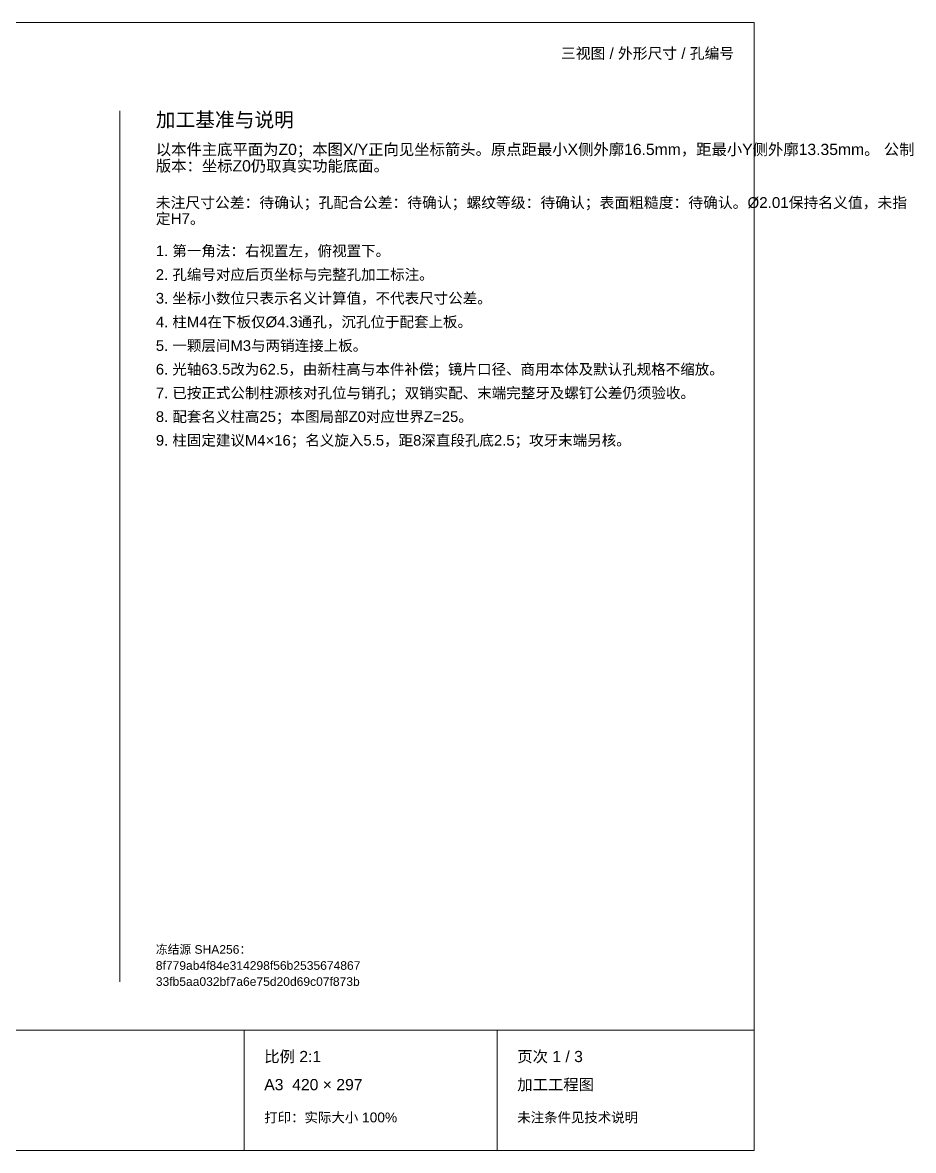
# Paper-space layout '01_三视图' of a CAD drawing. Header units: millimetres. Extents: x 8 to 452, y 8 to 289.
# Drawn here: x 229.8 to 451.6, y 8 to 289 of the extents above; entities that cross this region are included whole.
import ezdxf
from ezdxf.enums import TextEntityAlignment as Align

# ---------------------------------------------------------------- set-up
doc = ezdxf.new("R2010")
doc.units = ezdxf.units.MM
doc.layers.add('ANNOTATIONS', color=7, linetype='CONTINUOUS', lineweight=18)
doc.styles.add('CJK', font='Arial Unicode.ttf')

psp = doc.layouts.new('01_三视图')

# ---------------------------------------------------------------- linework, layer by layer
at = {"layer": 'ANNOTATIONS'}
for p, q in [((412, 289), (8, 289)), ((412, 8), (412, 289)), ((254, 50), (254, 267)), ((8, 38), (412, 38)), ((285, 8), (285, 38)), ((348, 8), (348, 38)), ((8, 8), (412, 8))]:
    psp.add_line(p, q, dxfattribs=at)

# ---------------------------------------------------------------- texts
at = {"layer": 'ANNOTATIONS', "style": 'CJK'}
psp.add_text('三视图 / 外形尺寸 / 孔编号', height=2.7, dxfattribs=at).set_placement((407, 280), align=Align.RIGHT)
for s, height, p in [('加工基准与说明', 3.6, (263, 263)), ('以本件主底平面为Z0；本图X/Y正向见坐标箭头。原点距最小X侧外廓16.5mm，距最小Y侧外廓13.35mm。 公制', 2.8, (263, 256)), ('版本：坐标Z0仍取真实功能底面。', 2.8, (263, 251.9)), ('未注尺寸公差：待确认；孔配合公差：待确认；螺纹等级：待确认；表面粗糙度：待确认。Ø2.01保持名义值，未指', 2.7, (263, 242.8)), ('定H7。', 2.7, (263, 238.8)), ('1. 第一角法：右视置左，俯视置下。', 2.65, (263, 230.8)), ('2. 孔编号对应后页坐标与完整孔加工标注。', 2.65, (263, 224.9)), ('3. 坐标小数位只表示名义计算值，不代表尺寸公差。', 2.65, (263, 219)), ('4. 柱M4在下板仅Ø4.3通孔，沉孔位于配套上板。', 2.65, (263, 213.1)), ('5. 一颗层间M3与两销连接上板。', 2.65, (263, 207.2)), ('6. 光轴63.5改为62.5，由新柱高与本件补偿；镜片口径、商用本体及默认孔规格不缩放。', 2.65, (263, 201.3)), ('7. 已按正式公制柱源核对孔位与销孔；双销实配、末端完整牙及螺钉公差仍须验收。', 2.65, (263, 195.4)), ('8. 配套名义柱高25；本图局部Z0对应世界Z=25。', 2.65, (263, 189.5)), ('9. 柱固定建议M4×16；名义旋入5.5，距8深直段孔底2.5；攻牙末端另核。', 2.65, (263, 183.6)), ('冻结源 SHA256：', 2.15, (263, 57)), ('8f779ab4f84e314298f56b2535674867', 2.15, (263, 53)), ('33fb5aa032bf7a6e75d20d69c07f873b', 2.15, (263, 49)), ('比例 2:1', 2.8, (290, 30)), ('页次 1 / 3', 2.8, (353, 30)), ('A3  420 × 297', 2.8, (290, 23)), ('加工工程图', 2.8, (353, 23)), ('打印：实际大小 100%', 2.45, (290, 15)), ('未注条件见技术说明', 2.45, (353, 15))]:
    psp.add_text(s, height=height, dxfattribs=at).set_placement(p)

doc.saveas('drawing.dxf')
